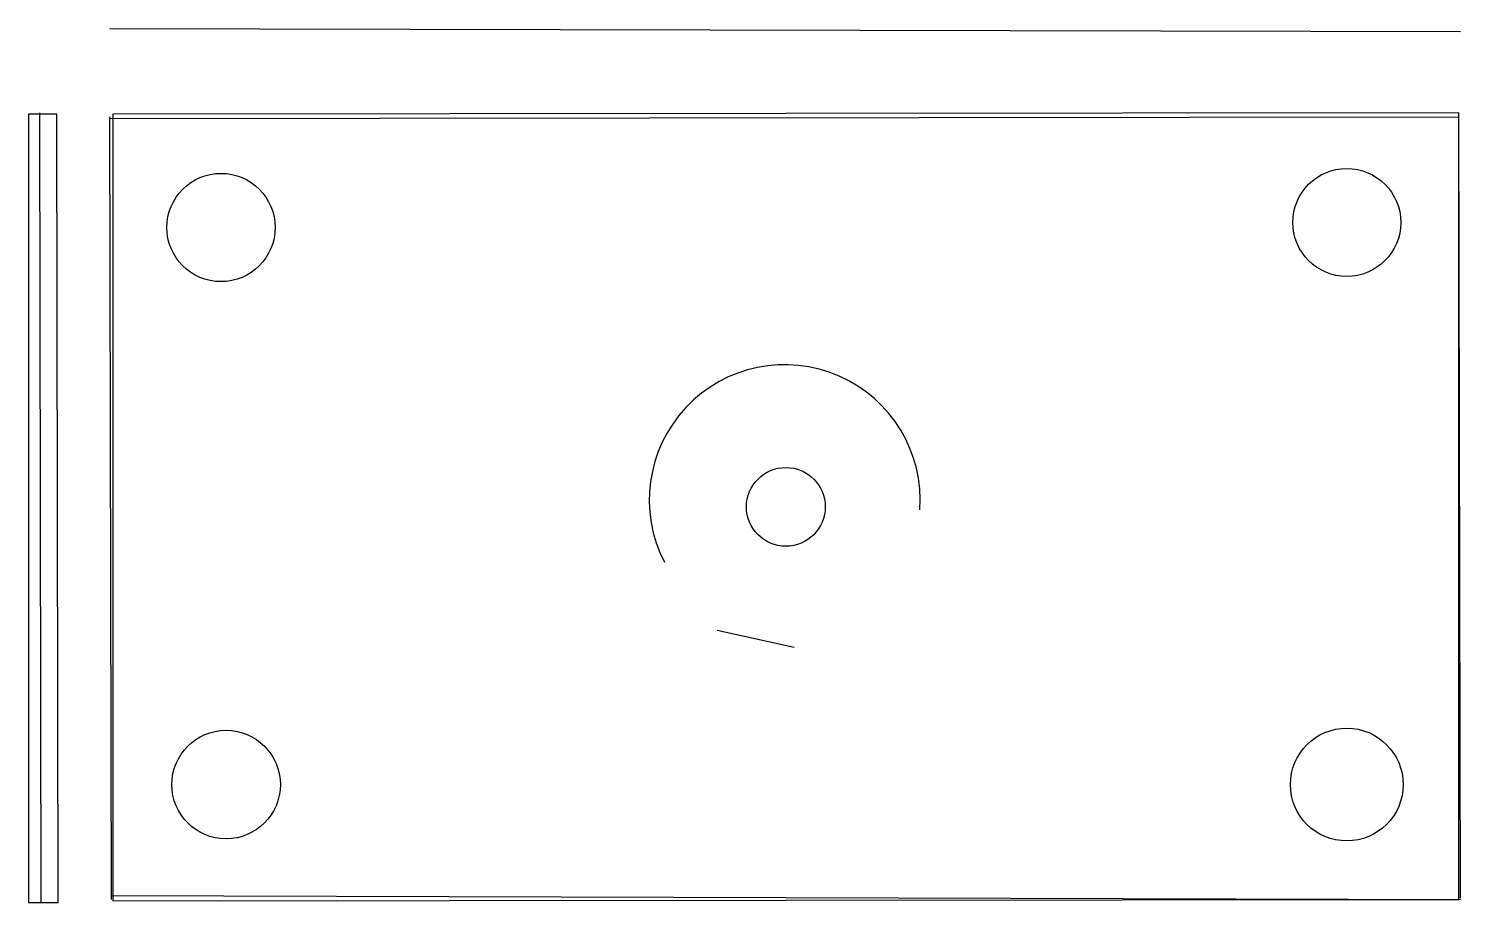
# Model space of a CAD drawing. Header units: metres. Extents: x 161 to 1182, y -783 to -160.
import ezdxf

# ---------------------------------------------------------------- set-up
doc = ezdxf.new("R2010")
doc.units = ezdxf.units.M
doc.layers.add('GEOMETRY', color=7, linetype='Continuous')
doc.layers.add('UNCERTAIN', color=1, linetype='Continuous')

msp = doc.modelspace()

# ---------------------------------------------------------------- linework, layer by layer
at = {"layer": 'GEOMETRY'}
for p, q in [((219, -160), (1182, -162)), ((170, -783), (169, -220)), ((219, -224), (1181, -223)), ((220, -781), (219, -223)), ((1182, -780), (1181, -220)), ((652, -589), (707, -601)), ((220, -778), (1182, -781))]:
    msp.add_line(p, q, dxfattribs=at)
for points in [[(161, -221), (161, -783), (182, -783), (181, -221)], [(1181, -220), (221, -221), (221, -782), (1181, -781)]]:
    msp.add_lwpolyline(points, close=True, dxfattribs=at)
for centre, radius in [((298.2, -301.8), 38.6), ((1101, -298.2), 38.5), ((701, -501), 28.1), ((301.8, -699), 38.7), ((1101, -699), 40.2)]:
    msp.add_circle(centre, radius, dxfattribs=at)
at = {"layer": 'UNCERTAIN'}
msp.add_arc((700.2, -496.2), 96.6, -4.1584, -152.6733, dxfattribs=at)

doc.saveas('drawing.dxf')
